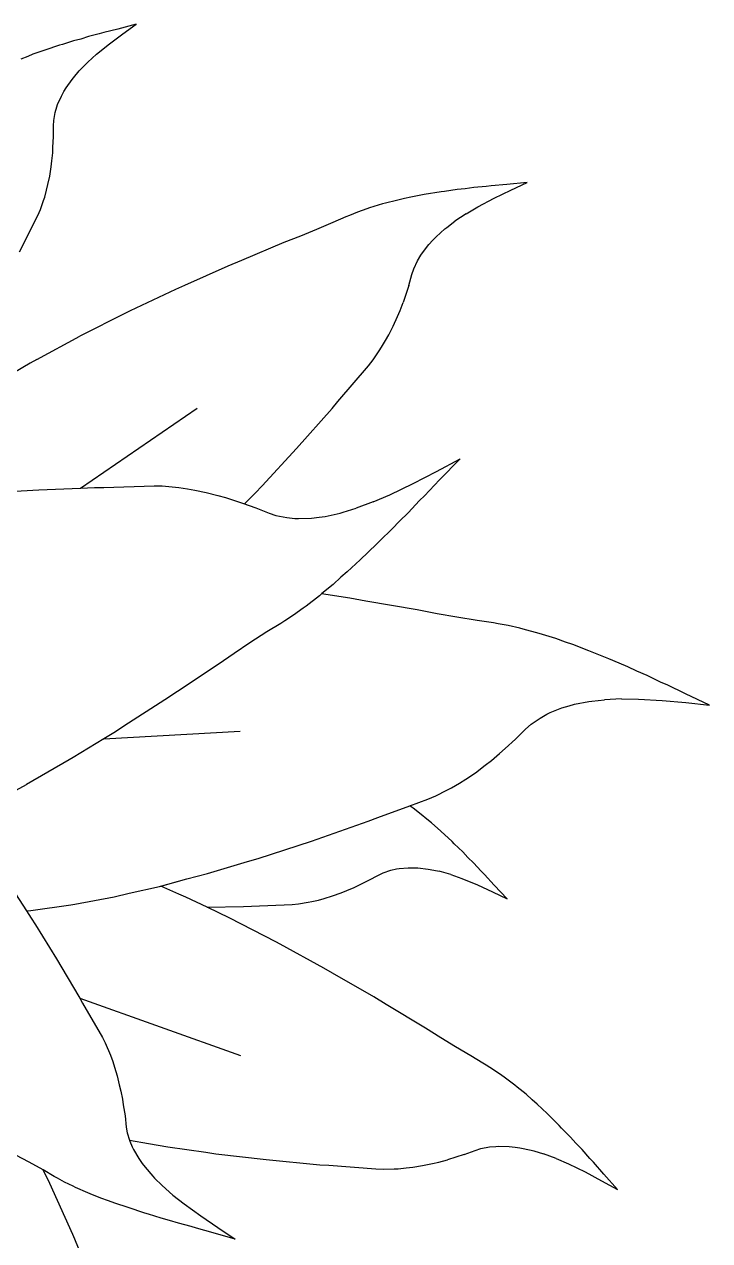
# Model space of a CAD drawing. Header units: metres. Extents: x 244.4 to 340.3, y -4.1 to 64.3.
# Drawn here: x 299.2126 to 299.4558, y 32.8321 to 33.2641 of the extents above; entities that cross this region are included whole.
import ezdxf

# ---------------------------------------------------------------- set-up
doc = ezdxf.new("R2010")
doc.units = ezdxf.units.M
doc.layers.add('Edges', color=7, linetype='Continuous')

msp = doc.modelspace()

# ---------------------------------------------------------------- linework, layer by layer
at = {"layer": 'Edges'}
for p, q in [((299.24076, 33.26116), (299.23918, 33.26066)), ((299.24578, 33.26239), (299.24076, 33.26116)), ((299.25232, 33.2641), (299.24578, 33.26239)), ((299.24756, 33.26068), (299.25232, 33.2641)), ((299.22613, 33.25697), (299.22503, 33.25668)), ((299.23008, 33.25823), (299.22613, 33.25697)), ((299.23261, 33.25887), (299.23008, 33.25823)), ((299.23532, 33.25972), (299.23261, 33.25887)), ((299.23918, 33.26066), (299.23532, 33.25972)), ((299.23824, 33.25345), (299.24282, 33.25716)), ((299.24282, 33.25716), (299.24756, 33.26068)), ((299.21378, 33.25267), (299.21131, 33.25173)), ((299.21565, 33.25345), (299.21378, 33.25267)), ((299.21982, 33.25493), (299.21565, 33.25345)), ((299.22503, 33.25668), (299.21982, 33.25493)), ((299.23508, 33.25063), (299.23824, 33.25345)), ((299.23508, 33.25063), (299.23209, 33.24759)), ((299.2274, 33.24156), (299.22951, 33.24454)), ((299.22951, 33.24454), (299.23, 33.24513)), ((299.23, 33.24513), (299.23209, 33.24759)), ((299.22571, 33.2386), (299.22665, 33.24029)), ((299.22665, 33.24029), (299.2274, 33.24156)), ((299.2241, 33.23474), (299.2244, 33.23565)), ((299.2244, 33.23565), (299.22571, 33.2386)), ((299.22303, 33.22992), (299.22353, 33.23277)), ((299.22353, 33.23277), (299.2241, 33.23474)), ((299.2229, 33.22801), (299.22303, 33.22992)), ((299.22291, 33.22419), (299.2229, 33.22801)), ((299.22273, 33.22043), (299.22291, 33.22419)), ((299.22238, 33.2156), (299.22264, 33.2184)), ((299.22264, 33.2184), (299.22273, 33.22043)), ((299.22207, 33.21348), (299.22238, 33.2156)), ((299.22094, 33.20717), (299.22159, 33.21021)), ((299.22159, 33.21021), (299.22207, 33.21348)), ((299.21981, 33.20274), (299.22049, 33.20514)), ((299.22049, 33.20514), (299.22094, 33.20717)), ((299.36622, 33.20544), (299.36173, 33.20475)), ((299.36906, 33.2057), (299.36622, 33.20544)), ((299.37213, 33.20615), (299.36906, 33.2057)), ((299.37643, 33.20652), (299.37213, 33.20615)), ((299.37822, 33.20678), (299.37643, 33.20652)), ((299.3838, 33.20725), (299.37822, 33.20678)), ((299.37929, 33.20235), (299.38519, 33.20521)), ((299.39107, 33.20796), (299.3838, 33.20725)), ((299.38519, 33.20521), (299.39107, 33.20796)), ((299.21826, 33.19828), (299.21939, 33.20149)), ((299.21939, 33.20149), (299.21981, 33.20274)), ((299.34462, 33.20157), (299.3407, 33.20052)), ((299.34751, 33.20218), (299.34462, 33.20157)), ((299.3497, 33.20271), (299.34751, 33.20218)), ((299.35452, 33.2036), (299.3497, 33.20271)), ((299.36048, 33.20462), (299.35452, 33.2036)), ((299.36173, 33.20475), (299.36048, 33.20462)), ((299.37347, 33.19926), (299.37929, 33.20235)), ((299.21733, 33.19617), (299.21826, 33.19828)), ((299.32799, 33.19625), (299.32664, 33.19572)), ((299.33077, 33.19739), (299.32799, 33.19625)), ((299.33418, 33.19855), (299.33077, 33.19739)), ((299.33512, 33.19889), (299.33418, 33.19855)), ((299.33973, 33.20029), (299.33512, 33.19889)), ((299.3407, 33.20052), (299.33973, 33.20029)), ((299.36938, 33.19684), (299.36538, 33.19416)), ((299.36938, 33.19684), (299.37347, 33.19926)), ((299.21092, 33.18324), (299.21733, 33.19617)), ((299.32209, 33.19371), (299.31629, 33.19124)), ((299.32664, 33.19572), (299.32209, 33.19371)), ((299.36181, 33.19141), (299.3625, 33.19194)), ((299.3625, 33.19194), (299.36538, 33.19416)), ((299.31059, 33.18891), (299.30463, 33.18657)), ((299.31629, 33.19124), (299.31059, 33.18891)), ((299.35759, 33.18745), (299.35874, 33.18865)), ((299.35874, 33.18865), (299.36181, 33.19141)), ((299.30463, 33.18657), (299.28962, 33.18018)), ((299.35389, 33.18298), (299.35611, 33.18584)), ((299.35611, 33.18584), (299.35759, 33.18745)), ((299.28962, 33.18018), (299.28483, 33.1782)), ((299.35079, 33.17723), (299.35214, 33.18012)), ((299.35214, 33.18012), (299.35332, 33.18208)), ((299.35332, 33.18208), (299.35389, 33.18298)), ((299.28483, 33.1782), (299.26947, 33.17131)), ((299.34901, 33.1713), (299.35011, 33.17528)), ((299.35011, 33.17528), (299.35079, 33.17723)), ((299.26947, 33.17131), (299.26619, 33.16989)), ((299.34901, 33.1713), (299.34703, 33.16532)), ((299.26619, 33.16989), (299.25019, 33.1623)), ((299.25019, 33.1623), (299.24868, 33.16159)), ((299.34498, 33.16027), (299.34593, 33.16244)), ((299.34593, 33.16244), (299.34703, 33.16532)), ((299.24868, 33.16159), (299.23226, 33.15331)), ((299.3435, 33.15693), (299.34498, 33.16027)), ((299.21698, 33.14507), (299.23226, 33.15331)), ((299.3408, 33.15179), (299.3419, 33.15385)), ((299.3419, 33.15385), (299.3435, 33.15693)), ((299.33852, 33.14812), (299.33936, 33.14938)), ((299.33936, 33.14938), (299.3408, 33.15179)), ((299.21698, 33.14507), (299.21463, 33.14369)), ((299.3347, 33.14283), (299.33634, 33.14491)), ((299.33634, 33.14491), (299.33852, 33.14812)), ((299.21463, 33.14369), (299.20274, 33.13678)), ((299.32388, 33.13015), (299.3347, 33.14283)), ((299.2325, 33.0994), (299.27387, 33.12772)), ((299.30919, 33.11339), (299.3218, 33.12764)), ((299.3218, 33.12764), (299.32388, 33.13015)), ((299.29699, 33.10014), (299.30919, 33.11339)), ((299.3589, 33.10528), (299.36724, 33.10972)), ((299.36724, 33.10972), (299.35996, 33.10234)), ((299.35061, 33.10098), (299.3589, 33.10528)), ((299.35996, 33.10234), (299.35462, 33.09668)), ((299.19969, 33.09772), (299.2177, 33.09876)), ((299.2177, 33.09876), (299.2325, 33.0994)), ((299.2325, 33.0994), (299.23744, 33.09961)), ((299.23744, 33.09961), (299.24083, 33.09962)), ((299.24083, 33.09962), (299.25868, 33.10018)), ((299.25868, 33.10018), (299.26153, 33.10013)), ((299.26153, 33.10013), (299.26741, 33.09958)), ((299.26741, 33.09958), (299.27053, 33.09912)), ((299.27053, 33.09912), (299.27312, 33.0986)), ((299.27312, 33.0986), (299.27707, 33.09781)), ((299.27707, 33.09781), (299.28121, 33.0967)), ((299.29075, 33.09373), (299.29449, 33.09761)), ((299.29449, 33.09761), (299.29699, 33.10014)), ((299.3364, 33.09445), (299.34233, 33.09701)), ((299.34233, 33.09701), (299.35061, 33.10098)), ((299.28121, 33.0967), (299.28394, 33.09599)), ((299.28394, 33.09599), (299.28748, 33.0949)), ((299.28748, 33.0949), (299.28998, 33.09399)), ((299.28998, 33.09399), (299.29472, 33.09236)), ((299.29075, 33.09373), (299.29472, 33.09236)), ((299.3364, 33.09445), (299.33034, 33.09221)), ((299.35278, 33.09495), (299.34877, 33.09063)), ((299.35462, 33.09668), (299.35278, 33.09495)), ((299.29472, 33.09236), (299.29942, 33.09046)), ((299.29942, 33.09046), (299.30188, 33.08968)), ((299.30188, 33.08968), (299.30576, 33.0889)), ((299.30576, 33.0889), (299.30859, 33.08863)), ((299.30859, 33.08863), (299.30993, 33.08855)), ((299.30993, 33.08855), (299.31451, 33.08871)), ((299.31451, 33.08871), (299.31726, 33.08903)), ((299.31726, 33.08903), (299.31939, 33.08934)), ((299.31939, 33.08934), (299.32462, 33.09049)), ((299.32462, 33.09049), (299.32571, 33.09081)), ((299.32571, 33.09081), (299.33034, 33.09221)), ((299.34877, 33.09063), (299.34569, 33.08768)), ((299.3431, 33.08488), (299.3387, 33.08063)), ((299.34569, 33.08768), (299.3431, 33.08488)), ((299.3387, 33.08063), (299.33757, 33.07943)), ((299.33757, 33.07943), (299.33178, 33.07393)), ((299.33178, 33.07393), (299.32717, 33.06958)), ((299.32494, 33.0677), (299.32218, 33.06518)), ((299.32717, 33.06958), (299.32494, 33.0677)), ((299.32218, 33.06518), (299.3182, 33.06193)), ((299.31728, 33.06112), (299.31257, 33.05746)), ((299.31803, 33.06178), (299.31728, 33.06112)), ((299.3182, 33.06193), (299.31803, 33.06178)), ((299.32804, 33.06029), (299.31803, 33.06178)), ((299.33374, 33.05924), (299.32804, 33.06029)), ((299.35196, 33.05619), (299.33374, 33.05924)), ((299.30806, 33.0542), (299.30501, 33.05225)), ((299.31156, 33.05676), (299.30806, 33.0542)), ((299.31257, 33.05746), (299.31156, 33.05676)), ((299.35908, 33.05476), (299.35196, 33.05619)), ((299.36603, 33.0535), (299.35908, 33.05476)), ((299.30361, 33.0513), (299.29864, 33.04828)), ((299.30501, 33.05225), (299.30361, 33.0513)), ((299.37326, 33.05233), (299.36603, 33.0535)), ((299.37908, 33.05149), (299.37326, 33.05233)), ((299.38075, 33.05117), (299.37908, 33.05149)), ((299.38429, 33.05056), (299.38075, 33.05117)), ((299.38848, 33.04957), (299.38429, 33.05056)), ((299.38967, 33.04932), (299.38848, 33.04957)), ((299.29864, 33.04828), (299.29262, 33.04444)), ((299.39531, 33.04778), (299.38967, 33.04932)), ((299.39645, 33.04739), (299.39531, 33.04778)), ((299.40121, 33.04595), (299.39645, 33.04739)), ((299.40461, 33.0447), (299.40121, 33.04595)), ((299.29262, 33.04444), (299.287, 33.04066)), ((299.40727, 33.04383), (299.40461, 33.0447)), ((299.41294, 33.04162), (299.40727, 33.04383)), ((299.41998, 33.03879), (299.41294, 33.04162)), ((299.28142, 33.03672), (299.26691, 33.02717)), ((299.287, 33.04066), (299.28142, 33.03672)), ((299.42139, 33.03812), (299.41998, 33.03879)), ((299.4267, 33.03591), (299.42139, 33.03812)), ((299.42994, 33.03433), (299.4267, 33.03591)), ((299.4336, 33.0328), (299.42994, 33.03433)), ((299.43855, 33.03037), (299.4336, 33.0328)), ((299.4407, 33.02948), (299.43855, 33.03037)), ((299.44718, 33.02632), (299.4407, 33.02948)), ((299.2625, 33.02413), (299.24787, 33.01482)), ((299.26691, 33.02717), (299.2625, 33.02413)), ((299.40787, 33.02261), (299.41287, 33.02358)), ((299.41287, 33.02358), (299.41394, 33.02371)), ((299.41394, 33.02371), (299.41846, 33.02421)), ((299.42449, 33.02449), (299.41846, 33.02421)), ((299.42449, 33.02449), (299.4305, 33.02443)), ((299.4305, 33.02443), (299.43891, 33.02396)), ((299.43891, 33.02396), (299.44736, 33.02319)), ((299.4558, 33.02232), (299.44718, 33.02632)), ((299.39803, 33.01906), (299.39919, 33.01965)), ((299.39919, 33.01965), (299.40332, 33.0213)), ((299.40332, 33.0213), (299.40588, 33.02206)), ((299.40588, 33.02206), (299.40787, 33.02261)), ((299.44736, 33.02319), (299.4558, 33.02232)), ((299.24787, 33.01482), (299.2449, 33.01284)), ((299.39048, 33.01381), (299.3924, 33.01548)), ((299.3924, 33.01548), (299.3956, 33.01771)), ((299.3956, 33.01771), (299.39803, 33.01906)), ((299.24076, 33.01032), (299.28921, 33.01302)), ((299.2449, 33.01284), (299.24076, 33.01032)), ((299.38692, 33.01023), (299.39048, 33.01381)), ((299.24076, 33.01032), (299.22988, 33.00368)), ((299.38126, 33.00506), (299.38323, 33.00687)), ((299.38323, 33.00687), (299.38692, 33.01023)), ((299.22853, 33.00282), (299.21334, 32.99406)), ((299.22988, 33.00368), (299.22853, 33.00282)), ((299.37614, 33.00094), (299.3784, 33.00267)), ((299.3784, 33.00267), (299.38126, 33.00506)), ((299.36925, 32.99603), (299.37267, 32.9983)), ((299.37267, 32.9983), (299.37614, 33.00094)), ((299.19939, 32.98657), (299.21334, 32.99406)), ((299.36414, 32.99288), (299.36696, 32.99453)), ((299.36696, 32.99453), (299.36925, 32.99603)), ((299.34942, 32.98654), (299.35583, 32.98889)), ((299.35583, 32.98889), (299.35861, 32.99005)), ((299.35861, 32.99005), (299.36258, 32.99207)), ((299.36258, 32.99207), (299.36414, 32.99288)), ((299.33804, 32.98236), (299.34942, 32.98654)), ((299.34987, 32.98622), (299.34942, 32.98654)), ((299.35055, 32.98567), (299.34987, 32.98622)), ((299.35345, 32.98349), (299.35055, 32.98567)), ((299.31448, 32.97401), (299.33463, 32.98103)), ((299.33463, 32.98103), (299.33804, 32.98236)), ((299.35546, 32.98177), (299.35345, 32.98349)), ((299.35705, 32.98051), (299.35546, 32.98177)), ((299.36034, 32.97755), (299.35705, 32.98051)), ((299.36438, 32.97383), (299.36034, 32.97755)), ((299.29558, 32.96782), (299.31448, 32.97401)), ((299.36517, 32.97301), (299.36438, 32.97383)), ((299.36817, 32.97015), (299.36517, 32.97301)), ((299.2918, 32.96674), (299.29558, 32.96782)), ((299.36994, 32.96823), (299.36817, 32.97015)), ((299.37199, 32.96626), (299.36994, 32.96823)), ((299.27763, 32.96246), (299.2918, 32.96674)), ((299.33995, 32.96273), (299.34269, 32.96366)), ((299.34269, 32.96366), (299.3447, 32.96411)), ((299.3447, 32.96411), (299.34563, 32.96428)), ((299.34563, 32.96428), (299.34885, 32.96456)), ((299.34885, 32.96456), (299.35078, 32.96454)), ((299.35078, 32.96454), (299.35226, 32.96449)), ((299.35226, 32.96449), (299.35588, 32.96407)), ((299.35588, 32.96407), (299.35664, 32.96392)), ((299.35664, 32.96392), (299.3598, 32.96327)), ((299.36391, 32.96211), (299.3598, 32.96327)), ((299.37467, 32.96333), (299.37199, 32.96626)), ((299.37587, 32.96218), (299.37467, 32.96333)), ((299.26059, 32.95793), (299.27023, 32.96056)), ((299.26098, 32.95803), (299.27023, 32.96056)), ((299.27023, 32.96056), (299.27763, 32.96246)), ((299.33148, 32.95844), (299.33487, 32.96008)), ((299.33487, 32.96008), (299.33822, 32.96193)), ((299.33822, 32.96193), (299.33995, 32.96273)), ((299.36391, 32.96211), (299.36789, 32.96069)), ((299.36789, 32.96069), (299.37335, 32.95845)), ((299.37935, 32.95837), (299.37587, 32.96218)), ((299.20941, 32.95528), (299.21331, 32.94921)), ((299.24443, 32.95423), (299.24977, 32.9555)), ((299.24977, 32.9555), (299.26059, 32.95793)), ((299.26739, 32.9552), (299.26098, 32.95803)), ((299.26989, 32.95411), (299.26739, 32.9552)), ((299.31899, 32.95364), (299.32197, 32.95452)), ((299.32197, 32.95452), (299.32507, 32.95568)), ((299.32507, 32.95568), (299.32707, 32.95643)), ((299.32707, 32.95643), (299.32966, 32.95754)), ((299.32966, 32.95754), (299.33148, 32.95844)), ((299.37335, 32.95845), (299.37871, 32.95599)), ((299.37871, 32.95599), (299.38399, 32.95345)), ((299.38399, 32.95345), (299.37935, 32.95837)), ((299.21486, 32.94934), (299.22913, 32.95136)), ((299.22913, 32.95136), (299.23046, 32.95163)), ((299.23046, 32.95163), (299.24443, 32.95423)), ((299.27743, 32.95049), (299.26989, 32.95411)), ((299.27743, 32.95049), (299.29038, 32.95077)), ((299.28554, 32.9466), (299.27743, 32.95049)), ((299.29038, 32.95077), (299.29319, 32.95094)), ((299.29319, 32.95094), (299.30761, 32.95152)), ((299.30761, 32.95152), (299.3099, 32.95172)), ((299.3099, 32.95172), (299.31326, 32.95227)), ((299.31326, 32.95227), (299.31457, 32.9525)), ((299.31457, 32.9525), (299.31699, 32.95306)), ((299.31699, 32.95306), (299.31899, 32.95364)), ((299.21331, 32.94921), (299.21486, 32.94934)), ((299.21331, 32.94921), (299.21499, 32.94659)), ((299.21499, 32.94659), (299.21656, 32.94427)), ((299.30189, 32.93818), (299.28554, 32.9466)), ((299.21656, 32.94427), (299.224, 32.93217)), ((299.30334, 32.93737), (299.30189, 32.93818)), ((299.31889, 32.92888), (299.30334, 32.93737)), ((299.224, 32.93217), (299.23195, 32.9188)), ((299.32197, 32.92707), (299.31889, 32.92888)), ((299.33657, 32.91869), (299.32197, 32.92707)), ((299.23195, 32.9188), (299.23229, 32.91819)), ((299.23229, 32.91819), (299.23323, 32.91646)), ((299.23229, 32.91819), (299.28929, 32.89789)), ((299.23323, 32.91646), (299.24028, 32.90429)), ((299.34099, 32.91598), (299.33657, 32.91869)), ((299.35499, 32.90759), (299.34099, 32.91598)), ((299.36038, 32.90415), (299.35499, 32.90759)), ((299.24028, 32.90429), (299.24131, 32.9023)), ((299.36562, 32.90091), (299.36038, 32.90415)), ((299.24131, 32.9023), (299.24312, 32.89802)), ((299.37102, 32.89767), (299.36562, 32.90091)), ((299.24312, 32.89802), (299.24397, 32.89568)), ((299.24397, 32.89568), (299.24457, 32.89369)), ((299.37532, 32.89516), (299.37102, 32.89767)), ((299.37654, 32.89439), (299.37532, 32.89516)), ((299.3791, 32.8928), (299.37654, 32.89439)), ((299.24457, 32.89369), (299.2455, 32.89065)), ((299.2455, 32.89065), (299.24628, 32.88737)), ((299.38204, 32.89073), (299.3791, 32.8928)), ((299.38287, 32.89017), (299.38204, 32.89073)), ((299.38671, 32.88726), (299.38287, 32.89017)), ((299.24628, 32.88737), (299.24681, 32.88521)), ((299.24681, 32.88521), (299.24737, 32.88235)), ((299.38747, 32.88661), (299.38671, 32.88726)), ((299.39062, 32.88406), (299.38747, 32.88661)), ((299.24737, 32.88235), (299.24768, 32.88028)), ((299.39281, 32.88208), (299.39062, 32.88406)), ((299.39453, 32.88062), (299.39281, 32.88208)), ((299.24768, 32.88028), (299.24831, 32.87638)), ((299.39808, 32.87725), (299.39453, 32.88062)), ((299.40241, 32.87302), (299.39808, 32.87725)), ((299.24831, 32.87638), (299.24875, 32.87242)), ((299.24875, 32.87242), (299.24913, 32.87042)), ((299.40325, 32.87209), (299.40241, 32.87302)), ((299.24913, 32.87042), (299.24995, 32.86775)), ((299.40645, 32.86886), (299.40325, 32.87209)), ((299.40833, 32.86672), (299.40645, 32.86886)), ((299.24995, 32.86775), (299.25661, 32.86663)), ((299.24995, 32.86775), (299.25004, 32.86744)), ((299.25004, 32.86744), (299.2509, 32.86538)), ((299.2509, 32.86538), (299.25135, 32.86442)), ((299.25135, 32.86442), (299.25317, 32.8613)), ((299.25661, 32.86663), (299.26355, 32.8654)), ((299.26355, 32.8654), (299.27704, 32.86351)), ((299.36872, 32.86272), (299.37258, 32.86416)), ((299.37258, 32.86416), (299.37456, 32.86476)), ((299.37456, 32.86476), (299.37769, 32.86536)), ((299.37769, 32.86536), (299.37997, 32.86556)), ((299.37997, 32.86556), (299.38103, 32.86563)), ((299.38103, 32.86563), (299.38465, 32.86551)), ((299.38465, 32.86551), (299.38682, 32.86526)), ((299.38682, 32.86526), (299.38847, 32.86504)), ((299.38847, 32.86504), (299.3925, 32.86418)), ((299.3925, 32.86418), (299.39334, 32.86394)), ((299.39334, 32.86394), (299.39683, 32.86291)), ((299.4105, 32.8645), (299.40833, 32.86672)), ((299.41333, 32.86123), (299.4105, 32.8645)), ((299.21431, 32.85996), (299.20959, 32.86244)), ((299.21922, 32.85721), (299.21431, 32.85996)), ((299.25317, 32.8613), (299.25442, 32.85952)), ((299.25442, 32.85952), (299.25543, 32.85815)), ((299.27704, 32.86351), (299.28057, 32.86297)), ((299.28057, 32.86297), (299.29846, 32.86089)), ((299.29846, 32.86089), (299.3174, 32.85907)), ((299.35384, 32.85873), (299.35742, 32.85949)), ((299.35742, 32.85949), (299.35973, 32.86)), ((299.35973, 32.86), (299.36272, 32.8608)), ((299.36872, 32.86272), (299.36272, 32.8608)), ((299.40135, 32.86125), (299.39683, 32.86291)), ((299.40135, 32.86125), (299.40571, 32.85936)), ((299.40571, 32.85936), (299.41163, 32.85647)), ((299.41459, 32.85994), (299.41333, 32.86123)), ((299.41824, 32.8557), (299.41459, 32.85994)), ((299.21927, 32.85718), (299.21922, 32.85721)), ((299.22162, 32.85237), (299.21927, 32.85718)), ((299.22317, 32.8549), (299.21927, 32.85718)), ((299.25543, 32.85815), (299.25818, 32.85496)), ((299.25818, 32.85496), (299.2588, 32.85432)), ((299.3174, 32.85907), (299.32065, 32.85886)), ((299.32065, 32.85886), (299.33727, 32.85756)), ((299.33727, 32.85756), (299.33991, 32.85746)), ((299.33991, 32.85746), (299.3438, 32.85757)), ((299.3438, 32.85757), (299.3453, 32.85764)), ((299.3453, 32.85764), (299.3481, 32.85789)), ((299.3481, 32.85789), (299.35041, 32.85821)), ((299.35041, 32.85821), (299.35384, 32.85873)), ((299.41163, 32.85647), (299.41742, 32.85338)), ((299.42309, 32.85023), (299.41824, 32.8557)), ((299.22978, 32.83424), (299.22162, 32.85237)), ((299.22434, 32.85428), (299.22317, 32.8549)), ((299.22683, 32.85289), (299.22434, 32.85428)), ((299.22991, 32.85142), (299.22683, 32.85289)), ((299.23078, 32.85098), (299.22991, 32.85142)), ((299.23508, 32.84909), (299.23078, 32.85098)), ((299.2588, 32.85432), (299.2615, 32.85163)), ((299.26532, 32.84827), (299.2615, 32.85163)), ((299.41742, 32.85338), (299.42309, 32.85023)), ((299.23598, 32.84875), (299.23508, 32.84909)), ((299.23972, 32.8472), (299.23598, 32.84875)), ((299.2425, 32.84623), (299.23972, 32.8472)), ((299.26532, 32.84827), (299.26931, 32.84511)), ((299.24464, 32.84539), (299.2425, 32.84623)), ((299.24937, 32.84381), (299.24464, 32.84539)), ((299.25535, 32.84185), (299.24937, 32.84381)), ((299.26931, 32.84511), (299.27516, 32.84086)), ((299.2566, 32.84152), (299.25535, 32.84185)), ((299.26119, 32.84005), (299.2566, 32.84152)), ((299.2641, 32.8393), (299.26119, 32.84005)), ((299.26729, 32.83827), (299.2641, 32.8393)), ((299.27178, 32.8371), (299.26729, 32.83827)), ((299.27516, 32.84086), (299.28123, 32.83671)), ((299.23045, 32.83256), (299.22978, 32.83424)), ((299.27367, 32.83647), (299.27178, 32.8371)), ((299.27959, 32.83488), (299.27367, 32.83647)), ((299.28742, 32.83259), (299.27959, 32.83488)), ((299.28123, 32.83671), (299.28742, 32.83259)), ((299.23799, 32.8146), (299.23045, 32.83256))]:
    msp.add_line(p, q, dxfattribs=at)

doc.saveas('drawing.dxf')
